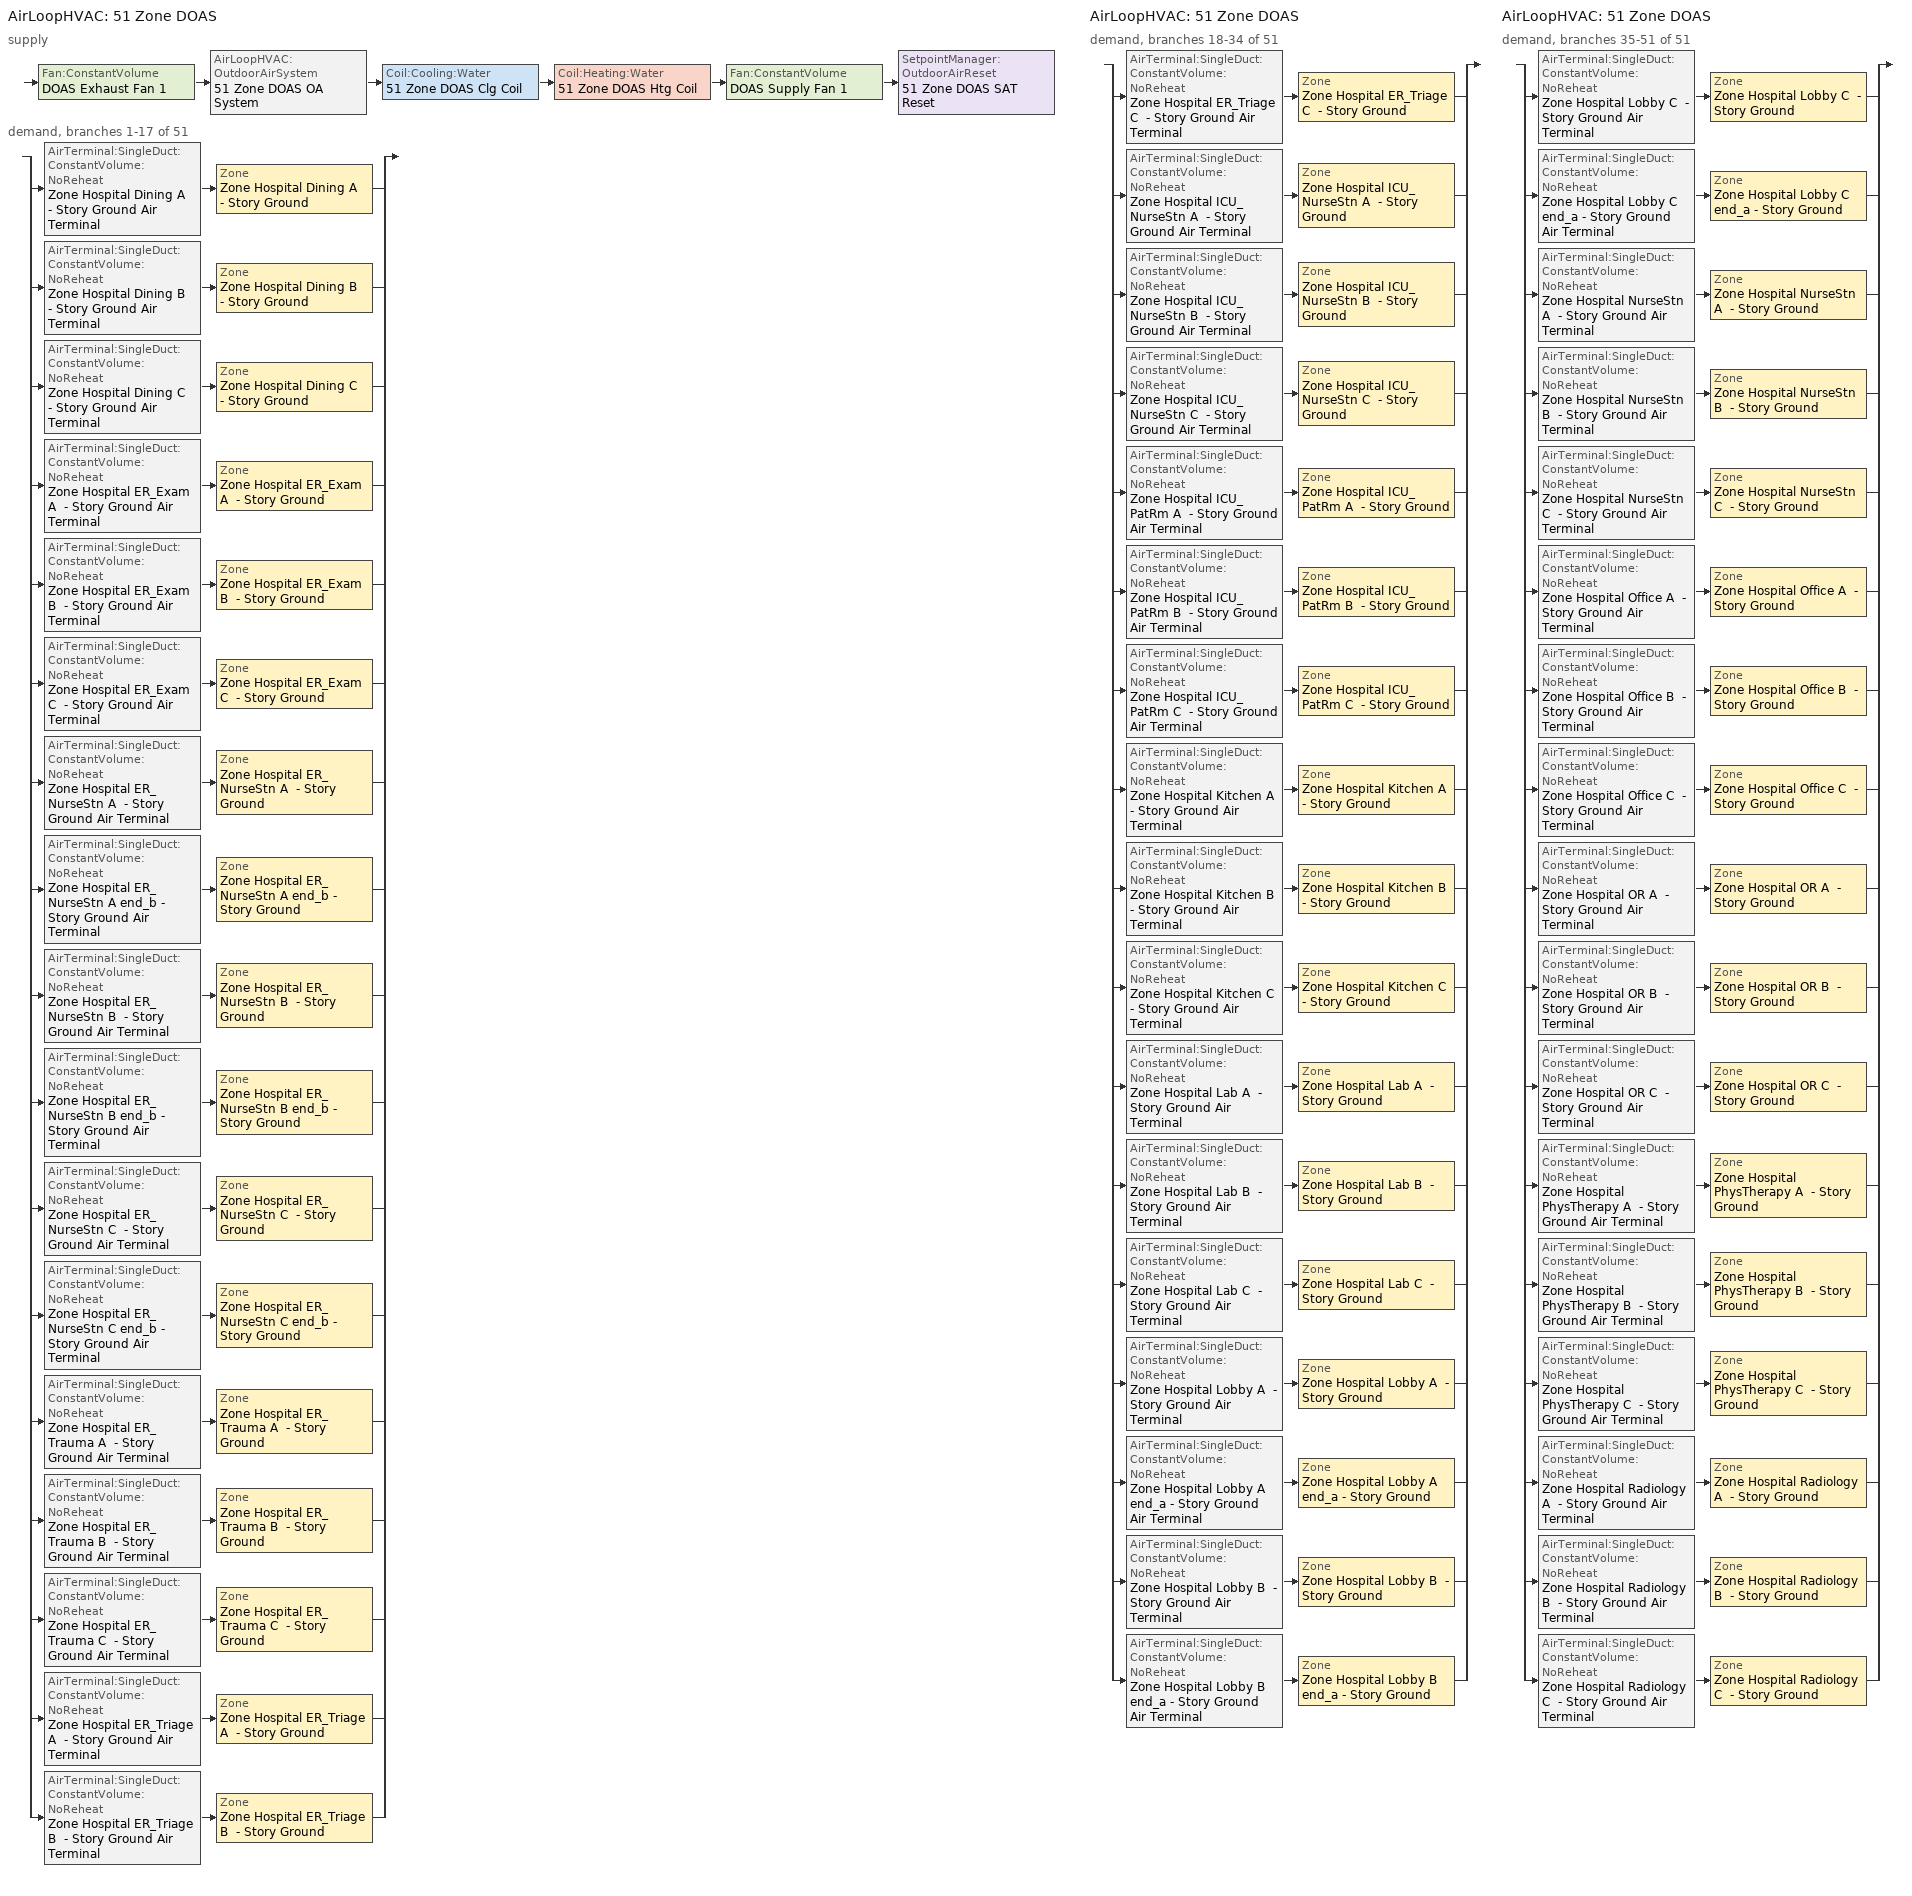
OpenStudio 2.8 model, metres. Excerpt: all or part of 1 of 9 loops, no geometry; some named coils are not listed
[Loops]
AirLoopHVAC '51 Zone DOAS'
 supply: Fan:ConstantVolume 'DOAS Exhaust Fan 1' > AirLoopHVAC:OutdoorAirSystem '51 Zone DOAS OA System' > Coil:Cooling:Water '51 Zone DOAS Clg Coil' > Coil:Heating:Water '51 Zone DOAS Htg Coil' > Fan:ConstantVolume 'DOAS Supply Fan 1' > SetpointManager:OutdoorAirReset '51 Zone DOAS SAT Reset'
 demand, branches 1-17 of 51: split
  | AirTerminal:SingleDuct:ConstantVolume:NoReheat 'Zone Hospital Dining A  - Story Ground Air Terminal' > Zone 'Zone Hospital Dining A  - Story Ground'
  | AirTerminal:SingleDuct:ConstantVolume:NoReheat 'Zone Hospital Dining B  - Story Ground Air Terminal' > Zone 'Zone Hospital Dining B  - Story Ground'
  | AirTerminal:SingleDuct:ConstantVolume:NoReheat 'Zone Hospital Dining C  - Story Ground Air Terminal' > Zone 'Zone Hospital Dining C  - Story Ground'
  | AirTerminal:SingleDuct:ConstantVolume:NoReheat 'Zone Hospital ER_Exam A  - Story Ground Air Terminal' > Zone 'Zone Hospital ER_Exam A  - Story Ground'
  | AirTerminal:SingleDuct:ConstantVolume:NoReheat 'Zone Hospital ER_Exam B  - Story Ground Air Terminal' > Zone 'Zone Hospital ER_Exam B  - Story Ground'
  | AirTerminal:SingleDuct:ConstantVolume:NoReheat 'Zone Hospital ER_Exam C  - Story Ground Air Terminal' > Zone 'Zone Hospital ER_Exam C  - Story Ground'
  | AirTerminal:SingleDuct:ConstantVolume:NoReheat 'Zone Hospital ER_NurseStn A  - Story Ground Air Terminal' > Zone 'Zone Hospital ER_NurseStn A  - Story Ground'
  | AirTerminal:SingleDuct:ConstantVolume:NoReheat 'Zone Hospital ER_NurseStn A end_b - Story Ground Air Terminal' > Zone 'Zone Hospital ER_NurseStn A end_b - Story Ground'
  | AirTerminal:SingleDuct:ConstantVolume:NoReheat 'Zone Hospital ER_NurseStn B  - Story Ground Air Terminal' > Zone 'Zone Hospital ER_NurseStn B  - Story Ground'
  | AirTerminal:SingleDuct:ConstantVolume:NoReheat 'Zone Hospital ER_NurseStn B end_b - Story Ground Air Terminal' > Zone 'Zone Hospital ER_NurseStn B end_b - Story Ground'
  | AirTerminal:SingleDuct:ConstantVolume:NoReheat 'Zone Hospital ER_NurseStn C  - Story Ground Air Terminal' > Zone 'Zone Hospital ER_NurseStn C  - Story Ground'
  | AirTerminal:SingleDuct:ConstantVolume:NoReheat 'Zone Hospital ER_NurseStn C end_b - Story Ground Air Terminal' > Zone 'Zone Hospital ER_NurseStn C end_b - Story Ground'
  | AirTerminal:SingleDuct:ConstantVolume:NoReheat 'Zone Hospital ER_Trauma A  - Story Ground Air Terminal' > Zone 'Zone Hospital ER_Trauma A  - Story Ground'
  | AirTerminal:SingleDuct:ConstantVolume:NoReheat 'Zone Hospital ER_Trauma B  - Story Ground Air Terminal' > Zone 'Zone Hospital ER_Trauma B  - Story Ground'
  | AirTerminal:SingleDuct:ConstantVolume:NoReheat 'Zone Hospital ER_Trauma C  - Story Ground Air Terminal' > Zone 'Zone Hospital ER_Trauma C  - Story Ground'
  | AirTerminal:SingleDuct:ConstantVolume:NoReheat 'Zone Hospital ER_Triage A  - Story Ground Air Terminal' > Zone 'Zone Hospital ER_Triage A  - Story Ground'
  | AirTerminal:SingleDuct:ConstantVolume:NoReheat 'Zone Hospital ER_Triage B  - Story Ground Air Terminal' > Zone 'Zone Hospital ER_Triage B  - Story Ground'
AirLoopHVAC '51 Zone DOAS'
 demand, branches 18-34 of 51: split
  | AirTerminal:SingleDuct:ConstantVolume:NoReheat 'Zone Hospital ER_Triage C  - Story Ground Air Terminal' > Zone 'Zone Hospital ER_Triage C  - Story Ground'
  | AirTerminal:SingleDuct:ConstantVolume:NoReheat 'Zone Hospital ICU_NurseStn A  - Story Ground Air Terminal' > Zone 'Zone Hospital ICU_NurseStn A  - Story Ground'
  | AirTerminal:SingleDuct:ConstantVolume:NoReheat 'Zone Hospital ICU_NurseStn B  - Story Ground Air Terminal' > Zone 'Zone Hospital ICU_NurseStn B  - Story Ground'
  | AirTerminal:SingleDuct:ConstantVolume:NoReheat 'Zone Hospital ICU_NurseStn C  - Story Ground Air Terminal' > Zone 'Zone Hospital ICU_NurseStn C  - Story Ground'
  | AirTerminal:SingleDuct:ConstantVolume:NoReheat 'Zone Hospital ICU_PatRm A  - Story Ground Air Terminal' > Zone 'Zone Hospital ICU_PatRm A  - Story Ground'
  | AirTerminal:SingleDuct:ConstantVolume:NoReheat 'Zone Hospital ICU_PatRm B  - Story Ground Air Terminal' > Zone 'Zone Hospital ICU_PatRm B  - Story Ground'
  | AirTerminal:SingleDuct:ConstantVolume:NoReheat 'Zone Hospital ICU_PatRm C  - Story Ground Air Terminal' > Zone 'Zone Hospital ICU_PatRm C  - Story Ground'
  | AirTerminal:SingleDuct:ConstantVolume:NoReheat 'Zone Hospital Kitchen A  - Story Ground Air Terminal' > Zone 'Zone Hospital Kitchen A  - Story Ground'
  | AirTerminal:SingleDuct:ConstantVolume:NoReheat 'Zone Hospital Kitchen B  - Story Ground Air Terminal' > Zone 'Zone Hospital Kitchen B  - Story Ground'
  | AirTerminal:SingleDuct:ConstantVolume:NoReheat 'Zone Hospital Kitchen C  - Story Ground Air Terminal' > Zone 'Zone Hospital Kitchen C  - Story Ground'
  | AirTerminal:SingleDuct:ConstantVolume:NoReheat 'Zone Hospital Lab A  - Story Ground Air Terminal' > Zone 'Zone Hospital Lab A  - Story Ground'
  | AirTerminal:SingleDuct:ConstantVolume:NoReheat 'Zone Hospital Lab B  - Story Ground Air Terminal' > Zone 'Zone Hospital Lab B  - Story Ground'
  | AirTerminal:SingleDuct:ConstantVolume:NoReheat 'Zone Hospital Lab C  - Story Ground Air Terminal' > Zone 'Zone Hospital Lab C  - Story Ground'
  | AirTerminal:SingleDuct:ConstantVolume:NoReheat 'Zone Hospital Lobby A  - Story Ground Air Terminal' > Zone 'Zone Hospital Lobby A  - Story Ground'
  | AirTerminal:SingleDuct:ConstantVolume:NoReheat 'Zone Hospital Lobby A end_a - Story Ground Air Terminal' > Zone 'Zone Hospital Lobby A end_a - Story Ground'
  | AirTerminal:SingleDuct:ConstantVolume:NoReheat 'Zone Hospital Lobby B  - Story Ground Air Terminal' > Zone 'Zone Hospital Lobby B  - Story Ground'
  | AirTerminal:SingleDuct:ConstantVolume:NoReheat 'Zone Hospital Lobby B end_a - Story Ground Air Terminal' > Zone 'Zone Hospital Lobby B end_a - Story Ground'
AirLoopHVAC '51 Zone DOAS'
 demand, branches 35-51 of 51: split
  | AirTerminal:SingleDuct:ConstantVolume:NoReheat 'Zone Hospital Lobby C  - Story Ground Air Terminal' > Zone 'Zone Hospital Lobby C  - Story Ground'
  | AirTerminal:SingleDuct:ConstantVolume:NoReheat 'Zone Hospital Lobby C end_a - Story Ground Air Terminal' > Zone 'Zone Hospital Lobby C end_a - Story Ground'
  | AirTerminal:SingleDuct:ConstantVolume:NoReheat 'Zone Hospital NurseStn A  - Story Ground Air Terminal' > Zone 'Zone Hospital NurseStn A  - Story Ground'
  | AirTerminal:SingleDuct:ConstantVolume:NoReheat 'Zone Hospital NurseStn B  - Story Ground Air Terminal' > Zone 'Zone Hospital NurseStn B  - Story Ground'
  | AirTerminal:SingleDuct:ConstantVolume:NoReheat 'Zone Hospital NurseStn C  - Story Ground Air Terminal' > Zone 'Zone Hospital NurseStn C  - Story Ground'
  | AirTerminal:SingleDuct:ConstantVolume:NoReheat 'Zone Hospital Office A  - Story Ground Air Terminal' > Zone 'Zone Hospital Office A  - Story Ground'
  | AirTerminal:SingleDuct:ConstantVolume:NoReheat 'Zone Hospital Office B  - Story Ground Air Terminal' > Zone 'Zone Hospital Office B  - Story Ground'
  | AirTerminal:SingleDuct:ConstantVolume:NoReheat 'Zone Hospital Office C  - Story Ground Air Terminal' > Zone 'Zone Hospital Office C  - Story Ground'
  | AirTerminal:SingleDuct:ConstantVolume:NoReheat 'Zone Hospital OR A  - Story Ground Air Terminal' > Zone 'Zone Hospital OR A  - Story Ground'
  | AirTerminal:SingleDuct:ConstantVolume:NoReheat 'Zone Hospital OR B  - Story Ground Air Terminal' > Zone 'Zone Hospital OR B  - Story Ground'
  | AirTerminal:SingleDuct:ConstantVolume:NoReheat 'Zone Hospital OR C  - Story Ground Air Terminal' > Zone 'Zone Hospital OR C  - Story Ground'
  | AirTerminal:SingleDuct:ConstantVolume:NoReheat 'Zone Hospital PhysTherapy A  - Story Ground Air Terminal' > Zone 'Zone Hospital PhysTherapy A  - Story Ground'
  | AirTerminal:SingleDuct:ConstantVolume:NoReheat 'Zone Hospital PhysTherapy B  - Story Ground Air Terminal' > Zone 'Zone Hospital PhysTherapy B  - Story Ground'
  | AirTerminal:SingleDuct:ConstantVolume:NoReheat 'Zone Hospital PhysTherapy C  - Story Ground Air Terminal' > Zone 'Zone Hospital PhysTherapy C  - Story Ground'
  | AirTerminal:SingleDuct:ConstantVolume:NoReheat 'Zone Hospital Radiology A  - Story Ground Air Terminal' > Zone 'Zone Hospital Radiology A  - Story Ground'
  | AirTerminal:SingleDuct:ConstantVolume:NoReheat 'Zone Hospital Radiology B  - Story Ground Air Terminal' > Zone 'Zone Hospital Radiology B  - Story Ground'
  | AirTerminal:SingleDuct:ConstantVolume:NoReheat 'Zone Hospital Radiology C  - Story Ground Air Terminal' > Zone 'Zone Hospital Radiology C  - Story Ground'
[Sizing:Zone] Zone Cooling Design Supply Air Temperature Input Method=SupplyAirTemperature; Zone Cooling Design Supply Air Temperature {C}=14; Zone Cooling Design Supply Air Temperature Difference {deltaC}=11.11; Zone Heating Design Supply Air Temperature Input Method=SupplyAirTemperature; Zone Heating Design Supply Air Temperature {C}=40; Zone Heating Design Supply Air Temperature Difference {deltaC}=11.11; Zone Cooling Design Supply Air Humidity Ratio {kg-H2O/kg-air}=0.0085; Zone Heating Design Supply Air Humidity Ratio {kg-H2O/kg-air}=0.008; Cooling Design Air Flow Method=DesignDay; Heating Design Air Flow Method=DesignDay; Account for Dedicated Outdoor Air System=Yes; Dedicated Outdoor Air System Control Strategy=NeutralSupplyAir; Dedicated Outdoor Air Low Setpoint Temperature for Design {C}=15.5556; Dedicated Outdoor Air High Setpoint Temperature for Design {C}=21.1111
Zone Hospital Lobby A end_a - Story Ground; Zone Hospital Lobby B end_a - Story Ground; Zone Hospital Lobby C end_a - Story Ground; Zone Hospital Lobby A  - Story Ground; Zone Hospital Lobby B  - Story Ground; Zone Hospital Lobby C  - Story Ground; Zone Hospital ER_Trauma A  - Story Ground; Zone Hospital ER_Trauma B  - Story Ground; Zone Hospital ER_Trauma C  - Story Ground; Zone Hospital ER_Triage A  - Story Ground; Zone Hospital ER_Triage B  - Story Ground; Zone Hospital ER_Triage C  - Story Ground; Zone Hospital ER_Exam A  - Story Ground; Zone Hospital ER_Exam B  - Story Ground; Zone Hospital ER_Exam C  - Story Ground; Zone Hospital ICU_PatRm A  - Story Ground; Zone Hospital ICU_PatRm B  - Story Ground; Zone Hospital ICU_PatRm C  - Story Ground; Zone Hospital NurseStn A  - Story Ground; Zone Hospital NurseStn B  - Story Ground; Zone Hospital NurseStn C  - Story Ground; Zone Hospital PhysTherapy A  - Story Ground; Zone Hospital PhysTherapy B  - Story Ground; Zone Hospital PhysTherapy C  - Story Ground; Zone Hospital Radiology A  - Story Ground; Zone Hospital Radiology B  - Story Ground; Zone Hospital Radiology C  - Story Ground; Zone Hospital Lab A  - Story Ground; Zone Hospital Lab B  - Story Ground; Zone Hospital Lab C  - Story Ground; Zone Hospital OR A  - Story Ground; Zone Hospital OR B  - Story Ground; Zone Hospital OR C  - Story Ground; Zone Hospital Office A  - Story Ground; Zone Hospital Office B  - Story Ground; Zone Hospital Office C  - Story Ground; Zone Hospital ICU_NurseStn A  - Story Ground; Zone Hospital ICU_NurseStn B  - Story Ground; Zone Hospital ICU_NurseStn C  - Story Ground; Zone Hospital Dining A  - Story Ground; Zone Hospital Dining B  - Story Ground; Zone Hospital Dining C  - Story Ground; Zone Hospital Kitchen A  - Story Ground; Zone Hospital Kitchen B  - Story Ground; Zone Hospital Kitchen C  - Story Ground; Zone Hospital ER_NurseStn A  - Story Ground; Zone Hospital ER_NurseStn B  - Story Ground; Zone Hospital ER_NurseStn C  - Story Ground; Zone Hospital ER_NurseStn A end_b - Story Ground; Zone Hospital ER_NurseStn B end_b - Story Ground; Zone Hospital ER_NurseStn C end_b - Story Ground
[Zone equipment]
Zone Hospital Lobby A end_a - Story Ground: Zone Hospital Lobby A end_a - Story Ground Air Terminal, Zone Hospital Lobby A end_a - Story Ground WSHP
Zone Hospital Lobby B end_a - Story Ground: Zone Hospital Lobby B end_a - Story Ground Air Terminal, Zone Hospital Lobby B end_a - Story Ground WSHP
Zone Hospital Lobby C end_a - Story Ground: Zone Hospital Lobby C end_a - Story Ground Air Terminal, Zone Hospital Lobby C end_a - Story Ground WSHP
Zone Hospital Lobby A  - Story Ground: Zone Hospital Lobby A  - Story Ground Air Terminal, Zone Hospital Lobby A  - Story Ground WSHP
Zone Hospital Lobby B  - Story Ground: Zone Hospital Lobby B  - Story Ground Air Terminal, Zone Hospital Lobby B  - Story Ground WSHP
Zone Hospital Lobby C  - Story Ground: Zone Hospital Lobby C  - Story Ground Air Terminal, Zone Hospital Lobby C  - Story Ground WSHP
Zone Hospital ER_Trauma A  - Story Ground: Zone Hospital ER_Trauma A  - Story Ground Air Terminal, Zone Hospital ER_Trauma A  - Story Ground WSHP
Zone Hospital ER_Trauma B  - Story Ground: Zone Hospital ER_Trauma B  - Story Ground Air Terminal, Zone Hospital ER_Trauma B  - Story Ground WSHP
Zone Hospital ER_Trauma C  - Story Ground: Zone Hospital ER_Trauma C  - Story Ground Air Terminal, Zone Hospital ER_Trauma C  - Story Ground WSHP
Zone Hospital ER_Triage A  - Story Ground: Zone Hospital ER_Triage A  - Story Ground Air Terminal, Zone Hospital ER_Triage A  - Story Ground WSHP
Zone Hospital ER_Triage B  - Story Ground: Zone Hospital ER_Triage B  - Story Ground Air Terminal, Zone Hospital ER_Triage B  - Story Ground WSHP
Zone Hospital ER_Triage C  - Story Ground: Zone Hospital ER_Triage C  - Story Ground Air Terminal, Zone Hospital ER_Triage C  - Story Ground WSHP
Zone Hospital ER_Exam A  - Story Ground: Zone Hospital ER_Exam A  - Story Ground Air Terminal, Zone Hospital ER_Exam A  - Story Ground WSHP
Zone Hospital ER_Exam B  - Story Ground: Zone Hospital ER_Exam B  - Story Ground Air Terminal, Zone Hospital ER_Exam B  - Story Ground WSHP
Zone Hospital ER_Exam C  - Story Ground: Zone Hospital ER_Exam C  - Story Ground Air Terminal, Zone Hospital ER_Exam C  - Story Ground WSHP
Zone Hospital ICU_PatRm A  - Story Ground: Zone Hospital ICU_PatRm A  - Story Ground Air Terminal, Zone Hospital ICU_PatRm A  - Story Ground WSHP
Zone Hospital ICU_PatRm B  - Story Ground: Zone Hospital ICU_PatRm B  - Story Ground Air Terminal, Zone Hospital ICU_PatRm B  - Story Ground WSHP
Zone Hospital ICU_PatRm C  - Story Ground: Zone Hospital ICU_PatRm C  - Story Ground Air Terminal, Zone Hospital ICU_PatRm C  - Story Ground WSHP
Zone Hospital NurseStn A  - Story Ground: Zone Hospital NurseStn A  - Story Ground Air Terminal, Zone Hospital NurseStn A  - Story Ground WSHP
Zone Hospital NurseStn B  - Story Ground: Zone Hospital NurseStn B  - Story Ground Air Terminal, Zone Hospital NurseStn B  - Story Ground WSHP
Zone Hospital NurseStn C  - Story Ground: Zone Hospital NurseStn C  - Story Ground Air Terminal, Zone Hospital NurseStn C  - Story Ground WSHP
Zone Hospital PhysTherapy A  - Story Ground: Zone Hospital PhysTherapy A  - Story Ground Air Terminal, Zone Hospital PhysTherapy A  - Story Ground WSHP
Zone Hospital PhysTherapy B  - Story Ground: Zone Hospital PhysTherapy B  - Story Ground Air Terminal, Zone Hospital PhysTherapy B  - Story Ground WSHP
Zone Hospital PhysTherapy C  - Story Ground: Zone Hospital PhysTherapy C  - Story Ground Air Terminal, Zone Hospital PhysTherapy C  - Story Ground WSHP
Zone Hospital Radiology A  - Story Ground: Zone Hospital Radiology A  - Story Ground Air Terminal, Zone Hospital Radiology A  - Story Ground WSHP
Zone Hospital Radiology B  - Story Ground: Zone Hospital Radiology B  - Story Ground Air Terminal, Zone Hospital Radiology B  - Story Ground WSHP
Zone Hospital Radiology C  - Story Ground: Zone Hospital Radiology C  - Story Ground Air Terminal, Zone Hospital Radiology C  - Story Ground WSHP
Zone Hospital Lab A  - Story Ground: Zone Hospital Lab A  - Story Ground Air Terminal, Zone Hospital Lab A  - Story Ground WSHP
Zone Hospital Lab B  - Story Ground: Zone Hospital Lab B  - Story Ground Air Terminal, Zone Hospital Lab B  - Story Ground WSHP
Zone Hospital Lab C  - Story Ground: Zone Hospital Lab C  - Story Ground Air Terminal, Zone Hospital Lab C  - Story Ground WSHP
Zone Hospital OR A  - Story Ground: Zone Hospital OR A  - Story Ground Air Terminal, Zone Hospital OR A  - Story Ground WSHP
Zone Hospital OR B  - Story Ground: Zone Hospital OR B  - Story Ground Air Terminal, Zone Hospital OR B  - Story Ground WSHP
Zone Hospital OR C  - Story Ground: Zone Hospital OR C  - Story Ground Air Terminal, Zone Hospital OR C  - Story Ground WSHP
Zone Hospital Office A  - Story Ground: Zone Hospital Office A  - Story Ground Air Terminal, Zone Hospital Office A  - Story Ground WSHP
Zone Hospital Office B  - Story Ground: Zone Hospital Office B  - Story Ground Air Terminal, Zone Hospital Office B  - Story Ground WSHP
Zone Hospital Office C  - Story Ground: Zone Hospital Office C  - Story Ground Air Terminal, Zone Hospital Office C  - Story Ground WSHP
Zone Hospital ICU_NurseStn A  - Story Ground: Zone Hospital ICU_NurseStn A  - Story Ground Air Terminal, Zone Hospital ICU_NurseStn A  - Story Ground WSHP
Zone Hospital ICU_NurseStn B  - Story Ground: Zone Hospital ICU_NurseStn B  - Story Ground Air Terminal, Zone Hospital ICU_NurseStn B  - Story Ground WSHP
Zone Hospital ICU_NurseStn C  - Story Ground: Zone Hospital ICU_NurseStn C  - Story Ground Air Terminal, Zone Hospital ICU_NurseStn C  - Story Ground WSHP
Zone Hospital Dining A  - Story Ground: Zone Hospital Kitchen A  - Story Ground Transfer Air Source, Zone Hospital Dining A  - Story Ground Air Terminal, Zone Hospital Dining A  - Story Ground WSHP
Zone Hospital Dining B  - Story Ground: Zone Hospital Kitchen B  - Story Ground Transfer Air Source, Zone Hospital Dining B  - Story Ground Air Terminal, Zone Hospital Dining B  - Story Ground WSHP
Zone Hospital Dining C  - Story Ground: Zone Hospital Kitchen C  - Story Ground Transfer Air Source, Zone Hospital Dining C  - Story Ground Air Terminal, Zone Hospital Dining C  - Story Ground WSHP
Zone Hospital Kitchen A  - Story Ground: Zone Hospital Kitchen A  - Story Ground Exhaust Fan, Zone Hospital Kitchen A  - Story Ground Air Terminal, Zone Hospital Kitchen A  - Story Ground WSHP
Zone Hospital Kitchen B  - Story Ground: Zone Hospital Kitchen B  - Story Ground Exhaust Fan, Zone Hospital Kitchen B  - Story Ground Air Terminal, Zone Hospital Kitchen B  - Story Ground WSHP
Zone Hospital Kitchen C  - Story Ground: Zone Hospital Kitchen C  - Story Ground Exhaust Fan, Zone Hospital Kitchen C  - Story Ground Air Terminal, Zone Hospital Kitchen C  - Story Ground WSHP
Zone Hospital ER_NurseStn A  - Story Ground: Zone Hospital ER_NurseStn A  - Story Ground Air Terminal, Zone Hospital ER_NurseStn A  - Story Ground WSHP
Zone Hospital ER_NurseStn B  - Story Ground: Zone Hospital ER_NurseStn B  - Story Ground Air Terminal, Zone Hospital ER_NurseStn B  - Story Ground WSHP
Zone Hospital ER_NurseStn C  - Story Ground: Zone Hospital ER_NurseStn C  - Story Ground Air Terminal, Zone Hospital ER_NurseStn C  - Story Ground WSHP
Zone Hospital ER_NurseStn A end_b - Story Ground: Zone Hospital ER_NurseStn A end_b - Story Ground Air Terminal, Zone Hospital ER_NurseStn A end_b - Story Ground WSHP
Zone Hospital ER_NurseStn B end_b - Story Ground: Zone Hospital ER_NurseStn B end_b - Story Ground Air Terminal, Zone Hospital ER_NurseStn B end_b - Story Ground WSHP
Zone Hospital ER_NurseStn C end_b - Story Ground: Zone Hospital ER_NurseStn C end_b - Story Ground Air Terminal, Zone Hospital ER_NurseStn C end_b - Story Ground WSHP
[Fan:ZoneExhaust] Availability Schedule=Hospital Kitchen Exhaust; Fan Total Efficiency=0.0273754; Pressure Rise {Pa}=124.544; System Availability Manager Coupling Mode=Decoupled
Name | Maximum Flow Rate {m3/s} | Flow Fraction Schedule | Balanced Exhaust Fraction Schedule
Zone Hospital Kitchen A  - Story Ground Exhaust Fan; Zone Hospital Kitchen C  - Story Ground Exhaust Fan | 0.205983 | Hospital Kitchen Exhaust | Hospital Kitchen Exhaust Fan Balanced Exhaust Fraction Schedule
Zone Hospital Kitchen A  - Story Ground Transfer Air Source; Zone Hospital Kitchen C  - Story Ground Transfer Air Source | 0.0918271
Zone Hospital Kitchen B  - Story Ground Exhaust Fan | 5.33262 | Hospital Kitchen Exhaust | Hospital Kitchen Exhaust Fan Balanced Exhaust Fraction Schedule
Zone Hospital Kitchen B  - Story Ground Transfer Air Source | 2.37728
[Refrigeration:WalkIn]
Hospital Freezer: Availability Schedule=Always On Discrete; Rated Coil Cooling Capacity {W}=8059.45; Operating Temperature {C}=-23; Rated Cooling Source Temperature {C}=-28.3333; Rated Total Heating Power {W}=0; Rated Cooling Coil Fan Power {W}=760; Rated Circulation Fan Power {W}=0; Rated Total Lighting Power {W}=360; Lighting Schedule=Always On; Defrost Type=Electric; Defrost Control Type=TimeSchedule; Defrost Schedule=Refrigeration Defrost Schedule; Defrost Drip-Down Schedule=Refrigeration Dripdown Schedule; Defrost Power {W}=4000; Temperature Termination Defrost Fraction to Ice=0.7; Restocking Schedule=Always Off; Insulated Floor Surface Area {m2}=33.4451; Insulated Floor U-Value {W/m2-K}=0.207; WalkIn Zone Boundary 1=Refrigeration Walk In Zone Boundary 1
[Refrigeration:WalkIn:ZoneBoundary]
Refrigeration Walk In Zone Boundary 1: Zone=Zone Hospital Kitchen B  - Story Ground; Total Insulated Surface Area Facing Zone {m2}=43.4; Insulated Surface U-Value Facing Zone {W/m2-K}=0.235; Area of Stocking Doors Facing Zone {m2}=2; Height of Stocking Doors Facing Zone {m}=2; Stocking Door Opening Schedule Name Facing Zone=door_wi_sched; Stocking Door Opening Protection Type Facing Zone=None
[AirLoopHVAC]
51 Zone DOAS: Availability Schedule=51 Zone DOAS Occ Sch; Design Supply Air Flow Rate {m3/s}=AutoSize
[Sizing:System]
51 Zone DOAS: Type of Load to Size On=VentilationRequirement; Design Outdoor Air Flow Rate {m3/s}=Autosize; Central Heating Maximum System Air Flow Ratio=1; Preheat Design Temperature {C}=7; Preheat Design Humidity Ratio {kg-H2O/kg-Air}=0.008; Precool Design Temperature {C}=12.8; Precool Design Humidity Ratio {kg-H2O/kg-Air}=0.008; Central Cooling Design Supply Air Temperature {C}=15.5556; Central Heating Design Supply Air Temperature {C}=21.1111; Sizing Option=Coincident; 100% Outdoor Air in Cooling=Yes; 100% Outdoor Air in Heating=Yes; Central Cooling Design Supply Air Humidity Ratio {kg-H2O/kg-Air}=0.0085; Central Heating Design Supply Air Humidity Ratio {kg-H2O/kg-Air}=0.008; Cooling Design Air Flow Method=DesignDay; Cooling Design Air Flow Rate {m3/s}=0; Heating Design Air Flow Method=DesignDay; Heating Design Air Flow Rate {m3/s}=0; System Outdoor Air Method=ZoneSum; Zone Maximum Outdoor Air Fraction=1; Cooling Supply Air Flow Rate Per Floor Area {m3/s-m2}=0.00996765; Cooling Fraction of Autosized Cooling Supply Air Flow Rate=1; Cooling Supply Air Flow Rate Per Unit Cooling Capacity {m3/s-W}=3.94755e-05; Heating Supply Air Flow Rate Per Floor Area {m3/s-m2}=0.00996765; Heating Fraction of Autosized Heating Supply Air Flow Rate=1; Heating Fraction of Autosized Cooling Supply Air Flow Rate=1; Heating Supply Air Flow Rate Per Unit Heating Capacity {m3/s-W}=3.15882e-05; Cooling Design Capacity Method=CoolingDesignCapacity; Cooling Design Capacity {W}=autosize; Cooling Design Capacity Per Floor Area {W/m2}=234.7; Fraction of Autosized Cooling Design Capacity=1; Heating Design Capacity Method=HeatingDesignCapacity; Heating Design Capacity {W}=autosize; Heating Design Capacity Per Floor Area {W/m2}=157; Fraction of Autosized Heating Design Capacity=1; Central Cooling Capacity Control Method=OnOff
[Fan:ConstantVolume] Availability Schedule=Always On Discrete; Fan Total Efficiency=0.6084; Pressure Rise {Pa}=1018.77; Maximum Flow Rate {m3/s}=AutoSize; Motor Efficiency=0.936; Motor In Airstream Fraction=1
DOAS Supply Fan 1; DOAS Exhaust Fan 1
[Controller:OutdoorAir]
51 Zone DOAS Outdoor Air Controller: Minimum Outdoor Air Flow Rate {m3/s}=autosize; Maximum Outdoor Air Flow Rate {m3/s}=Autosize; Economizer Control Type=DifferentialDryBulb; Economizer Control Action Type=ModulateFlow; Economizer Maximum Limit Dry-Bulb Temperature {C}=12.7778; Lockout Type=LockoutWithHeating; Minimum Limit Type=FixedMinimum; Minimum Outdoor Air Schedule=51 Zone DOAS Occ Sch; Minimum Fraction of Outdoor Air Schedule=Always On Discrete; Controller Mechanical Ventilation=51 Zone DOAS Mechanical Ventilation Controller; High Humidity Control=No; Heat Recovery Bypass Control Type=BypassWhenWithinEconomizerLimits
[Controller:MechanicalVentilation]
51 Zone DOAS Mechanical Ventilation Controller: Availability Schedule=Always On Discrete; System Outdoor Air Method=ZoneSum
[AirLoopHVAC:OutdoorAirSystem]
51 Zone DOAS OA System: Controller=51 Zone DOAS Outdoor Air Controller
[SetpointManager:OutdoorAirReset]
51 Zone DOAS SAT Reset: Control Variable=Temperature; Setpoint at Outdoor Low Temperature {C}=21.1111; Outdoor Low Temperature {C}=12.7778; Setpoint at Outdoor High Temperature {C}=15.5556; Outdoor High Temperature {C}=21.1111; Setpoint Node or NodeList=51 Zone DOAS Supply Outlet Node
[AirTerminal:SingleDuct:ConstantVolume:NoReheat] Availability Schedule=Always On Discrete; Maximum Air Flow Rate {m3/s}=AutoSize
Zone Hospital Dining A  - Story Ground Air Terminal; Zone Hospital Dining B  - Story Ground Air Terminal; Zone Hospital Dining C  - Story Ground Air Terminal; Zone Hospital ER_Exam A  - Story Ground Air Terminal; Zone Hospital ER_Exam B  - Story Ground Air Terminal; Zone Hospital ER_Exam C  - Story Ground Air Terminal; Zone Hospital ER_NurseStn A  - Story Ground Air Terminal; Zone Hospital ER_NurseStn A end_b - Story Ground Air Terminal; Zone Hospital ER_NurseStn B  - Story Ground Air Terminal; Zone Hospital ER_NurseStn B end_b - Story Ground Air Terminal; Zone Hospital ER_NurseStn C  - Story Ground Air Terminal; Zone Hospital ER_NurseStn C end_b - Story Ground Air Terminal; Zone Hospital ER_Trauma A  - Story Ground Air Terminal; Zone Hospital ER_Trauma B  - Story Ground Air Terminal; Zone Hospital ER_Trauma C  - Story Ground Air Terminal; Zone Hospital ER_Triage A  - Story Ground Air Terminal; Zone Hospital ER_Triage B  - Story Ground Air Terminal; Zone Hospital ER_Triage C  - Story Ground Air Terminal; Zone Hospital ICU_NurseStn A  - Story Ground Air Terminal; Zone Hospital ICU_NurseStn B  - Story Ground Air Terminal; Zone Hospital ICU_NurseStn C  - Story Ground Air Terminal; Zone Hospital ICU_PatRm A  - Story Ground Air Terminal; Zone Hospital ICU_PatRm B  - Story Ground Air Terminal; Zone Hospital ICU_PatRm C  - Story Ground Air Terminal; Zone Hospital Kitchen A  - Story Ground Air Terminal; Zone Hospital Kitchen B  - Story Ground Air Terminal; Zone Hospital Kitchen C  - Story Ground Air Terminal; Zone Hospital Lab A  - Story Ground Air Terminal; Zone Hospital Lab B  - Story Ground Air Terminal; Zone Hospital Lab C  - Story Ground Air Terminal; Zone Hospital Lobby A  - Story Ground Air Terminal; Zone Hospital Lobby A end_a - Story Ground Air Terminal; Zone Hospital Lobby B  - Story Ground Air Terminal; Zone Hospital Lobby B end_a - Story Ground Air Terminal; Zone Hospital Lobby C  - Story Ground Air Terminal; Zone Hospital Lobby C end_a - Story Ground Air Terminal; Zone Hospital NurseStn A  - Story Ground Air Terminal; Zone Hospital NurseStn B  - Story Ground Air Terminal; Zone Hospital NurseStn C  - Story Ground Air Terminal; Zone Hospital Office A  - Story Ground Air Terminal; Zone Hospital Office B  - Story Ground Air Terminal; Zone Hospital Office C  - Story Ground Air Terminal; Zone Hospital OR A  - Story Ground Air Terminal; Zone Hospital OR B  - Story Ground Air Terminal; Zone Hospital OR C  - Story Ground Air Terminal; Zone Hospital PhysTherapy A  - Story Ground Air Terminal; Zone Hospital PhysTherapy B  - Story Ground Air Terminal; Zone Hospital PhysTherapy C  - Story Ground Air Terminal; Zone Hospital Radiology A  - Story Ground Air Terminal; Zone Hospital Radiology B  - Story Ground Air Terminal; Zone Hospital Radiology C  - Story Ground Air Terminal
[Schedule:Ruleset]
Name | Default Day Schedule | Summer Design Day Schedule | Winter Design Day Schedule
Hospital Kitchen Exhaust | Hospital Kitchen Exhaust Default | Hospital Kitchen Exhaust Summer Design Day | Hospital Kitchen Exhaust Winter Design Day
Hospital Kitchen Exhaust Fan Balanced Exhaust Fraction Schedule | Hospital Kitchen Exhaust Fan Balanced Exhaust Fraction Schedule Default | Hospital Kitchen Exhaust Fan Balanced Exhaust Fraction Schedule Summer Design Day | Hospital Kitchen Exhaust Fan Balanced Exhaust Fraction Schedule Winter Design Day
Always Off | Always Off Default | Always Off Summer Design Day | Always Off Winter Design Day
Always On | Always On Default
door_wi_sched | door_wi_sched Default
Refrigeration Defrost Schedule | Refrigeration Defrost Schedule Default - Hospital Freezer
Refrigeration Dripdown Schedule | Refrigeration Dripdown Schedule Default - Hospital Freezer
51 Zone DOAS Occ Sch | 51 Zone DOAS Occ Sch Default | 51 Zone DOAS Occ Sch Summer Design Day | 51 Zone DOAS Occ Sch Winter Design Day
[Schedule:Day]
Hospital Kitchen Exhaust Default: Yes, 7, 45, 0, 15, 0, 1, 24, 0, 0
Hospital Kitchen Exhaust Summer Design Day: 5, 0, 0, 18, 0, 1, 24, 0, 0
Hospital Kitchen Exhaust Wknd Day; autogen Schedule Rule 16 1_day_sch: Yes, 24, 0, 0
Hospital Kitchen Exhaust Winter Design Day: 7, 0, 0, 15, 0, 1, 24, 0, 0
Hospital Kitchen Exhaust Fan Balanced Exhaust Fraction Schedule Default; autogen Hospital Kitchen Exhaust Fan Balanced Exhaust Fraction Schedule 0_day_sch: Yes, 7, 0, 0, 24, 0, 0.4458
Hospital Kitchen Exhaust Fan Balanced Exhaust Fraction Schedule Winter Design Day; Hospital Kitchen Exhaust Fan Balanced Exhaust Fraction Schedule Summer Design Day: 7, 0, 0, 24, 0, 0.4458
Always Off Default; Always Off Winter Design Day; Always Off Summer Design Day: 24, 0, 0
Always On Default; 51 Zone DOAS Occ Sch Default; 51 Zone DOAS Occ Sch Winter Design Day; 51 Zone DOAS Occ Sch Summer Design Day; 51 Zone DOAS Occ Sch Sunday: 24, 0, 1
door_wi_sched Default: 6, 0, 0, 22, 0, 0.0625, 24, 0, 0
Refrigeration Defrost Schedule Default - Hospital Freezer; Refrigeration Dripdown Schedule Default - Hospital Freezer: 0, 45, 0, 24, 0, 0
[Schedule:Rule] Apply Sunday=Yes
Name | Schedule Ruleset | Rule Order | Day Schedule | Apply Saturday | Date Specification Type | Start Month | Start Day | End Month | End Day | Apply Monday | Apply Tuesday | Apply Wednesday | Apply Thursday | Apply Friday | Specific Month 1 | Specific Day 1 | Specific Month 2 | Specific Day 2 | Specific Month 3 | Specific Day 3 | Specific Month 4 | Specific Day 4 | Specific Month 5 | Specific Day 5 | Specific Month 6 | Specific Day 6 | Specific Month 7 | Specific Day 7 | Specific Month 8 | Specific Day 8 | Specific Month 9 | Specific Day 9 | Specific Month 10 | Specific Day 10 | Specific Month 11 | Specific Day 11 | Specific Month 12 | Specific Day 12 | Specific Month 13 | Specific Day 13 | Specific Month 14 | Specific Day 14 | Specific Month 15 | Specific Day 15 | Specific Month 16 | Specific Day 16 | Specific Month 17 | Specific Day 17 | Specific Month 18 | Specific Day 18 | Specific Month 19 | Specific Day 19 | Specific Month 20 | Specific Day 20 | Specific Month 21 | Specific Day 21 | Specific Month 22 | Specific Day 22 | Specific Month 23 | Specific Day 23 | Specific Month 24 | Specific Day 24 | Specific Month 25 | Specific Day 25 | Specific Month 26 | Specific Day 26 | Specific Month 27 | Specific Day 27 | Specific Month 28 | Specific Day 28 | Specific Month 29 | Specific Day 29 | Specific Month 30 | Specific Day 30 | Specific Month 31 | Specific Day 31 | Specific Month 32 | Specific Day 32 | Specific Month 33 | Specific Day 33 | Specific Month 34 | Specific Day 34 | Specific Month 35 | Specific Day 35 | Specific Month 36 | Specific Day 36 | Specific Month 37 | Specific Day 37 | Specific Month 38 | Specific Day 38 | Specific Month 39 | Specific Day 39 | Specific Month 40 | Specific Day 40 | Specific Month 41 | Specific Day 41 | Specific Month 42 | Specific Day 42 | Specific Month 43 | Specific Day 43 | Specific Month 44 | Specific Day 44 | Specific Month 45 | Specific Day 45 | Specific Month 46 | Specific Day 46 | Specific Month 47 | Specific Day 47 | Specific Month 48 | Specific Day 48 | Specific Month 49 | Specific Day 49 | Specific Month 50 | Specific Day 50 | Specific Month 51 | Specific Day 51 | Specific Month 52 | Specific Day 52 | Specific Month 53 | Specific Day 53
Schedule Rule 16 | Hospital Kitchen Exhaust | 0 | Hospital Kitchen Exhaust Wknd Day | Yes | DateRange | 1 | 1 | 12 | 31
autogen Schedule Rule 16 1 | Hospital Kitchen Exhaust | 1 | autogen Schedule Rule 16 1_day_sch | Yes | SpecificDates |  |  |  |  | Yes | Yes | Yes | Yes | Yes | 1 | 3 | 1 | 10 | 1 | 17 | 1 | 24 | 1 | 31 | 2 | 7 | 2 | 14 | 2 | 21 | 2 | 28 | 3 | 6 | 3 | 13 | 3 | 20 | 3 | 27 | 4 | 3 | 4 | 10 | 4 | 17 | 4 | 24 | 5 | 1 | 5 | 8 | 5 | 15 | 5 | 22 | 5 | 29 | 6 | 5 | 6 | 12 | 6 | 19 | 6 | 26 | 7 | 3 | 7 | 10 | 7 | 17 | 7 | 24 | 7 | 31 | 8 | 7 | 8 | 14 | 8 | 21 | 8 | 28 | 9 | 4 | 9 | 11 | 9 | 18 | 9 | 25 | 10 | 2 | 10 | 9 | 10 | 16 | 10 | 23 | 10 | 30 | 11 | 6 | 11 | 13 | 11 | 20 | 11 | 27 | 12 | 4 | 12 | 11 | 12 | 18 | 12 | 25
autogen Hospital Kitchen Exhaust Fan Balanced Exhaust Fraction Schedule 0 | Hospital Kitchen Exhaust Fan Balanced Exhaust Fraction Schedule | 0 | autogen Hospital Kitchen Exhaust Fan Balanced Exhaust Fraction Schedule 0_day_sch | Yes | SpecificDates |  |  |  |  | Yes | Yes | Yes | Yes | Yes | 1 | 2 | 1 | 9 | 1 | 16 | 1 | 23 | 1 | 30 | 2 | 6 | 2 | 13 | 2 | 20 | 2 | 27 | 3 | 5 | 3 | 12 | 3 | 19 | 3 | 26 | 4 | 2 | 4 | 9 | 4 | 16 | 4 | 23 | 4 | 30 | 5 | 7 | 5 | 14 | 5 | 21 | 5 | 28 | 6 | 4 | 6 | 11 | 6 | 18 | 6 | 25 | 7 | 2 | 7 | 9 | 7 | 16 | 7 | 23 | 7 | 30 | 8 | 6 | 8 | 13 | 8 | 20 | 8 | 27 | 9 | 3 | 9 | 10 | 9 | 17 | 9 | 24 | 10 | 1 | 10 | 8 | 10 | 15 | 10 | 22 | 10 | 29 | 11 | 5 | 11 | 12 | 11 | 19 | 11 | 26 | 12 | 3 | 12 | 10 | 12 | 17 | 12 | 24 | 12 | 31
51 Zone DOAS Occ Sch Sunday Rule | 51 Zone DOAS Occ Sch | 0 | 51 Zone DOAS Occ Sch Sunday |  | DateRange | 1 | 1 | 12 | 31 | Yes | Yes | Yes | Yes | Yes
[Schedule:Constant]
Always On Discrete: Value=1
